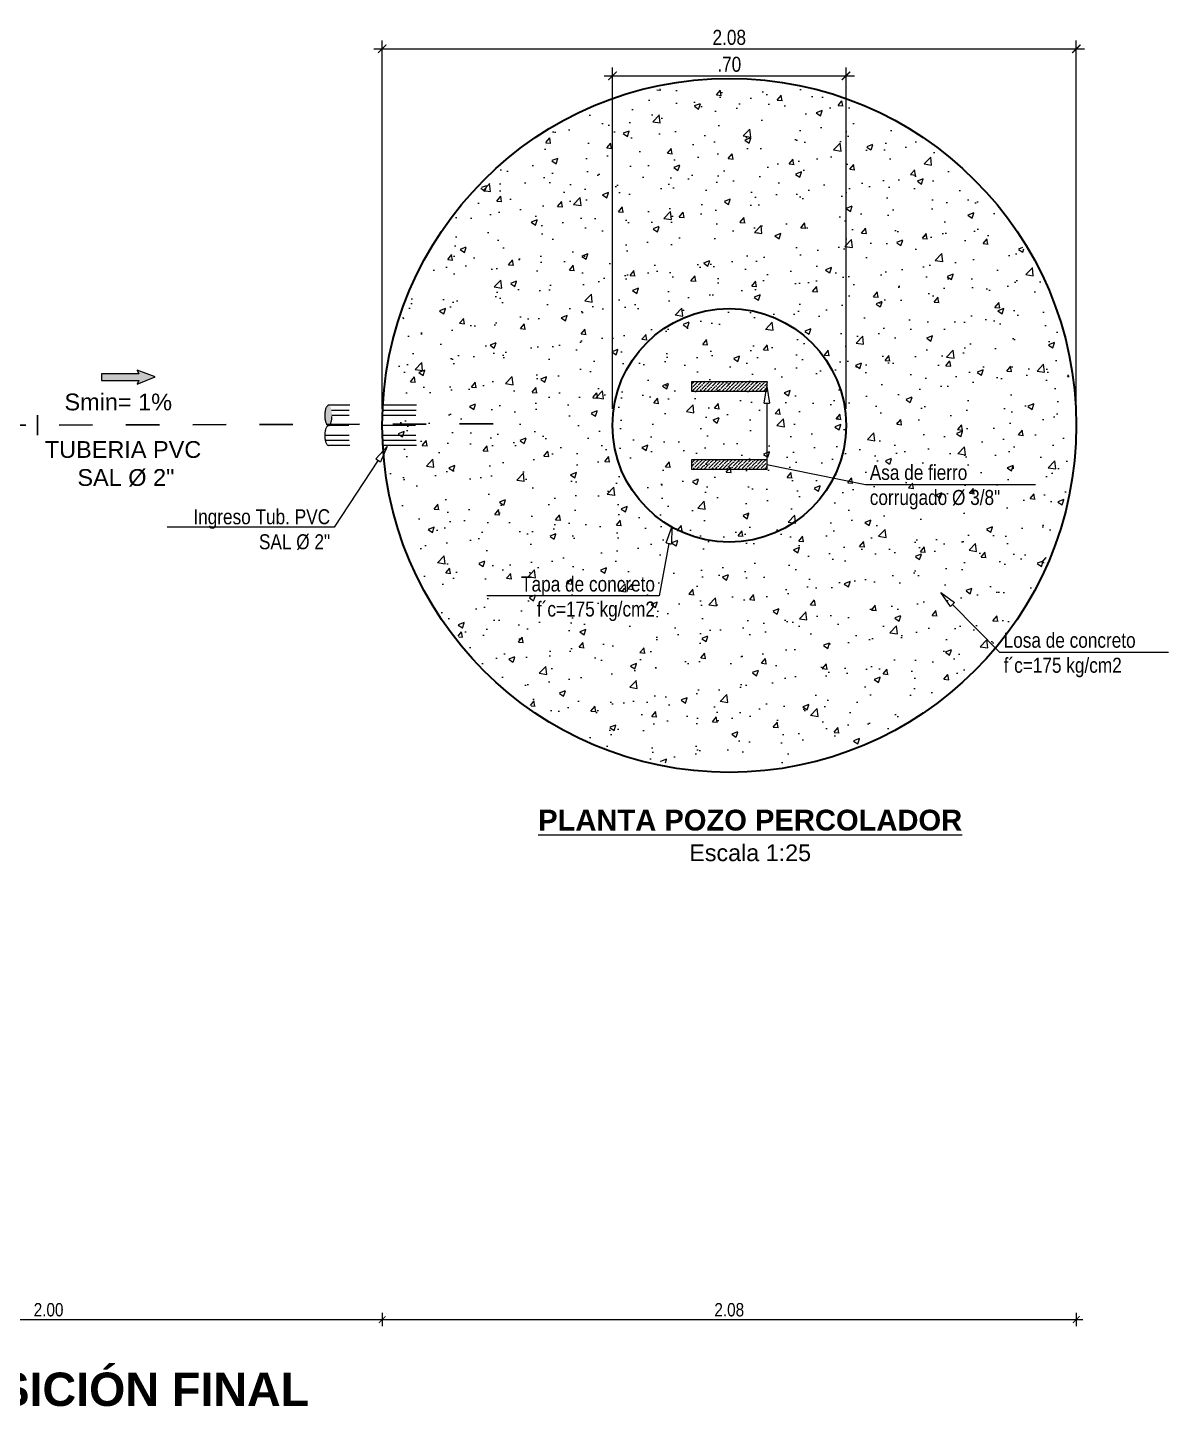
# Model space of a CAD drawing. Header units: metres. Extents: x 0 to 1843, y 1434 to 1492.
# Drawn here: x 1801.872 to 1805.291, y 1485.141 to 1489.273 of the extents above; entities that cross this region are included whole.
import ezdxf
from ezdxf import colors
from ezdxf.entities.mleader import LeaderData, LeaderLine
from ezdxf.enums import TextEntityAlignment as Align
from ezdxf.math import Vec2, Vec3

# ---------------------------------------------------------------- set-up
doc = ezdxf.new("R2010")
doc.units = ezdxf.units.M
doc.header["$LTSCALE"] = 0.005
doc.linetypes.add('ACAD_ISO02W100', pattern=[15, 12, -3])
doc.linetypes.add('TRAZO_Y_PUNTOX2', pattern=[50.8, 25.4, -12.7, 0, -12.7])
for name, color, linetype, lineweight in [('-Acero techos', 252, 'Continuous', 13), ('-Achurado', 251, 'Continuous', 5), ('-Acotado', 251, 'Continuous', 5), ('-Corte', 7, 'Continuous', 35), ('-Proyeccion', 85, 'ACAD_ISO02W100', 9), ('-Textos', 7, 'Continuous', 20), ('-Vista', 148, 'Continuous', 9), ('Desagüe', 155, 'Continuous', 40), ('FIC-2ES_LINEA DESAGUE', 6, 'TRAZO_Y_PUNTOX2', 30)]:
    doc.layers.add(name, color=color, linetype=linetype, lineweight=lineweight)
for name, color, linetype in [('A_50_CotasExter', 7, 'Continuous'), ('G-TEXTOS-TITULOS', 4, 'Continuous'), ('PDF_Text', 7, 'Continuous')]:
    doc.layers.add(name, color=color, linetype=linetype)
doc.styles.add('-Arial Narrow', font='ARIALN.TTF')
doc.styles.add('25-TITULO', font='arialbd.ttf', dxfattribs={"height": 0.1})
doc.styles.add('PDF Arial-BoldMT', font='arial.ttf')
doc.dimstyles.new('Esc 1_20n', dxfattribs={"dimscale": 0.02, "dimtxt": 2, "dimasz": 1, "dimexe": 1, "dimexo": 1, "dimgap": 0.45, "dimtad": 1, "dimtoh": 1, "dimzin": 3, "dimdsep": 46, "dimtxsty": '-Arial Narrow', "dimblk": 'ARCHTICK', "dimcen": 1, "dimdle": 1, "dimclrd": 7, "dimclre": 7, "dimclrt": 7, "dimadec": 0, "dimazin": 0, "dimtfac": 1, "dimtix": 1, "dimtmove": 1, "dimatfit": 2, "dimldrblk": 'ARCHTICK', "dimfxl": 1, "dimfxlon": 1, "dimtolj": 2, "dimlwd": 5, "dimlwe": 5, "dimarcsym": 0})
doc.dimstyles.new('Esc 1_25', dxfattribs={"dimscale": 0.025, "dimtxt": 1.8, "dimasz": 1, "dimexe": 1, "dimexo": 2, "dimgap": 0.45, "dimtad": 2, "dimtih": 1, "dimtoh": 1, "dimzin": 4, "dimdsep": 46, "dimtxsty": '-Arial Narrow', "dimblk": 'ARCHTICK', "dimcen": 1, "dimdle": 1, "dimclrd": 256, "dimclre": 256, "dimclrt": 7, "dimadec": 0, "dimazin": 0, "dimtfac": 1, "dimtix": 1, "dimtmove": 1, "dimatfit": 2, "dimldrblk": 'ARCHTICK', "dimfxl": 1, "dimtolj": 2, "dimlwd": 5, "dimlwe": 0, "dimarcsym": 0})
pattern_1 = [(45, (238.027521, -4.014146), (0.004209495057, 0.015434815208), [0.01984375, -0.00396875, 0, -0.00396875])]

# ---------------------------------------------------------------- blocks, each defined once
blk = doc.blocks.new('_ArchTick')
at = {"color": 0, "linetype": 'ByBlock', "const_width": 0.15}
blk.add_lwpolyline([(-0.5, -0.5), (0.5, 0.5)], dxfattribs=at)
blk = doc.blocks.new('*D311')
at = {"layer": 'A_50_CotasExter', "color": 7, "lineweight": 5, "ltscale": 0.005, "transparency": 16777216}
for p, q in [((1800.9148, 1485.401), (1802.9548, 1485.401)), ((1800.9348, 1485.421), (1800.9348, 1485.381)), ((1802.9348, 1485.421), (1802.9348, 1485.381))]:
    blk.add_line(p, q, dxfattribs=at)
at = {"layer": 'Defpoints', "color": 0, "ltscale": 0.005, "transparency": 16777216}
for p in [(1800.9348, 1488.0816), (1802.9348, 1488.0847), (1802.9348, 1485.401)]:
    blk.add_point(p, dxfattribs=at)
at = {"layer": 'A_50_CotasExter', "color": 7, "lineweight": 5, "ltscale": 0.005, "transparency": 16777216, "xscale": 0.02, "yscale": 0.02, "zscale": 0.02}
for p, rotation in [((1800.9348, 1485.401), 180.0000000000651), ((1802.9348, 1485.401), 6.513775987637282e-11)]:
    blk.add_blockref('_ArchTick', p, dxfattribs=dict(at, rotation=rotation))
at = {"layer": 'A_50_CotasExter', "color": 7, "ltscale": 0.005, "transparency": 16777216, "insert": (1801.9348, 1485.4304), "char_height": 0.04, "attachment_point": 5, "style": '-Arial Narrow'}
blk.add_mtext('\\A2;2.00', dxfattribs=at)
blk = doc.blocks.new('*D312')
at = {"layer": 'A_50_CotasExter', "color": 7, "lineweight": 5, "ltscale": 0.005, "transparency": 16777216}
for p, q in [((1802.9148, 1485.401), (1805.0348, 1485.401)), ((1802.9348, 1485.421), (1802.9348, 1485.381)), ((1805.0148, 1485.421), (1805.0148, 1485.381))]:
    blk.add_line(p, q, dxfattribs=at)
at = {"layer": 'Defpoints', "color": 0, "ltscale": 0.005, "transparency": 16777216}
for p in [(1802.9348, 1488.0843), (1805.0148, 1488.0848), (1805.0148, 1485.401)]:
    blk.add_point(p, dxfattribs=at)
at = {"layer": 'A_50_CotasExter', "color": 7, "lineweight": 5, "ltscale": 0.005, "transparency": 16777216, "xscale": 0.02, "yscale": 0.02, "zscale": 0.02}
for p, rotation in [((1802.9348, 1485.401), 180.0000000000651), ((1805.0148, 1485.401), 6.513775987637282e-11)]:
    blk.add_blockref('_ArchTick', p, dxfattribs=dict(at, rotation=rotation))
at = {"layer": 'A_50_CotasExter', "color": 7, "ltscale": 0.005, "transparency": 16777216, "insert": (1803.9748, 1485.4304), "char_height": 0.04, "attachment_point": 5, "style": '-Arial Narrow'}
blk.add_mtext('\\A2;2.08', dxfattribs=at)
blk = doc.blocks.new('_ClosedBlank')
at = {"color": 0, "linetype": 'ByBlock', "lineweight": -2}
for p, q in [((-1, 0.167), (0, 0)), ((-1, 0.167), (-1, -0.167)), ((0, 0), (-1, -0.167))]:
    blk.add_line(p, q, dxfattribs=at)
blk = doc.blocks.new('*D397')
at = {"layer": '-Acotado', "lineweight": 5, "transparency": 16777216}
blk.add_line((1803.5998, 1489.1289), (1804.3498, 1489.1289), dxfattribs=at)
at = {"layer": '-Acotado', "lineweight": 0, "transparency": 16777216}
for p, q in [((1803.6248, 1488.1312), (1803.6248, 1489.1539)), ((1804.3248, 1488.1312), (1804.3248, 1489.1539))]:
    blk.add_line(p, q, dxfattribs=at)
at = {"layer": 'Defpoints', "color": 0, "transparency": 16777216}
for p in [(1804.3248, 1489.1289), (1803.6248, 1488.0812), (1804.3248, 1488.0812)]:
    blk.add_point(p, dxfattribs=at)
at = {"layer": '-Acotado', "lineweight": 5, "transparency": 16777216, "xscale": 0.025, "yscale": 0.025, "zscale": 0.025, "rotation": 180}
blk.add_blockref('_ArchTick', (1803.6248, 1489.1289), dxfattribs=at)
at = {"layer": '-Acotado', "lineweight": 5, "transparency": 16777216, "xscale": 0.025, "yscale": 0.025, "zscale": 0.025}
blk.add_blockref('_ArchTick', (1804.3248, 1489.1289), dxfattribs=at)
at = {"layer": '-Acotado', "color": 7, "transparency": 16777216, "insert": (1803.9748, 1489.1631), "char_height": 0.045, "attachment_point": 5, "style": '-Arial Narrow'}
blk.add_mtext('\\A2;.70', dxfattribs=at)
blk = doc.blocks.new('*D396')
at = {"layer": '-Acotado', "lineweight": 5, "transparency": 16777216}
blk.add_line((1802.9098, 1489.2097), (1805.0398, 1489.2097), dxfattribs=at)
at = {"layer": '-Acotado', "lineweight": 0, "transparency": 16777216}
for p, q in [((1802.9348, 1488.1312), (1802.9348, 1489.2347)), ((1805.0148, 1488.1312), (1805.0148, 1489.2347))]:
    blk.add_line(p, q, dxfattribs=at)
at = {"layer": 'Defpoints', "color": 0, "transparency": 16777216}
for p in [(1805.0148, 1489.2097), (1802.9348, 1488.0812), (1805.0148, 1488.0812)]:
    blk.add_point(p, dxfattribs=at)
at = {"layer": '-Acotado', "lineweight": 5, "transparency": 16777216, "xscale": 0.025, "yscale": 0.025, "zscale": 0.025, "rotation": 180}
blk.add_blockref('_ArchTick', (1802.9348, 1489.2097), dxfattribs=at)
at = {"layer": '-Acotado', "lineweight": 5, "transparency": 16777216, "xscale": 0.025, "yscale": 0.025, "zscale": 0.025}
blk.add_blockref('_ArchTick', (1805.0148, 1489.2097), dxfattribs=at)
at = {"layer": '-Acotado', "color": 7, "transparency": 16777216, "insert": (1803.9748, 1489.2439), "char_height": 0.045, "attachment_point": 5, "style": '-Arial Narrow'}
blk.add_mtext('\\A2;2.08', dxfattribs=at)

msp = doc.modelspace()

# ---------------------------------------------------------------- hatches: boundary and pattern name
at = {"layer": '-Acero techos', "ltscale": 0.005, "true_color": 0x105689}
h = msp.add_hatch(color=146, dxfattribs=at)
h.dxf.hatch_style = 1
h.paths.add_polyline_path([(1802.20575, 1488.21564), (1802.09348, 1488.21564), (1802.09348, 1488.23576), (1802.20575, 1488.23576), (1802.20045, 1488.24635), (1802.25446, 1488.22623), (1802.20045, 1488.20505)])
at = {"layer": '-Achurado'}
h = msp.add_hatch(dxfattribs=at)
h.set_pattern_fill('AR-CONC', color=256, scale=0.001)
h.set_pattern_definition([(50, (241.892, -8.69639), (0.182184669, -0.015939086), [0.01905, -0.20955]), (355, (241.892, -8.69639), (-0.035243421, 0.191056845), [0.01524, -0.167640584]), (100.451445, (241.90718, -8.69772), (0.146941247, 0.175117752), [0.016190009, -0.178090245]), (46.1842, (241.892, -8.6456), (0.27107904, -0.042042328), [0.028575, -0.314325]), (96.635558, (241.91459, -8.6491), (0.237404134, 0.247426125), [0.024285023, -0.267135608]), (351.184151, (241.892, -8.6456), (0.237404134, 0.247426125), [0.022859967, -0.251459732]), (21, (241.9174, -8.65829), (0.151614391, -0.102265198), [0.01905, -0.20955]), (326, (241.9174, -8.65829), (0.061802028, 0.184187966), [0.01524, -0.16764]), (71.451445, (241.93003, -8.66681), (0.213416419, 0.081922769), [0.016190009, -0.178089938]), (37.5, (241.891996, -8.69639), (0.0030886033, 0.0845550389), [0, -0.165608, 0, -0.17018, 0, -0.168275]), (7.5, (241.892, -8.69639), (0.0668196625, 0.100180575), [0, -0.097028, 0, -0.161798, 0, -0.064135]), (327.5, (241.835354, -8.69639), (0.1355905952, -0.005728744), [0, -0.0635, 0, -0.19812, 0, -0.26289]), (317.5, (241.80995, -8.69639), (0.1481291814, 0.025426491), [0, -0.08255, 0, -0.131572, 0, -0.18669])])
edge = h.paths.add_edge_path()
edge.add_arc((1803.9748, 1488.08118), 1.029, 0, 360)
at = {"layer": '-Acotado'}
h = msp.add_hatch(dxfattribs=at)
h.set_pattern_fill('ANSI36', color=256, scale=0.0025)
h.set_pattern_definition(pattern_1)
h.paths.add_polyline_path([(1803.8623, 1488.21285), (1804.0873, 1488.21285), (1804.0873, 1488.18285), (1803.8623, 1488.18285)])
h = msp.add_hatch(dxfattribs=at)
h.set_pattern_fill('ANSI36', color=256, scale=0.0025)
h.set_pattern_definition(pattern_1)
h.paths.add_polyline_path([(1803.8623, 1487.97932), (1804.0873, 1487.97932), (1804.0873, 1487.94932), (1803.8623, 1487.94932)])
at = {"layer": '-Proyeccion', "ltscale": 0.005}
h = msp.add_hatch(color=256, dxfattribs=at)
h.dxf.hatch_style = 1
edge = h.paths.add_edge_path()
edge.add_ellipse((1802.77344, 1488.11096), major_axis=(0, 0.03048), ratio=0.3520651, start_angle=180, end_angle=360)
edge.add_ellipse((1802.77344, 1488.11096), major_axis=(0, 0.03048), ratio=0.3520651, start_angle=0, end_angle=180)

# ---------------------------------------------------------------- linework, layer by layer
at = {"layer": '-Acero techos', "color": 148, "ltscale": 0.005, "true_color": 0x09314e}
msp.add_lwpolyline([(1802.20575, 1488.21564), (1802.20045, 1488.20505), (1802.25446, 1488.22623), (1802.20045, 1488.24635), (1802.20575, 1488.23576), (1802.09348, 1488.23576), (1802.09348, 1488.21564)], close=True, dxfattribs=at)
at = {"layer": '-Corte'}
for radius in [1.04, 0.35]:
    msp.add_circle((1803.9748, 1488.08118), radius, dxfattribs=at)
at = {"layer": '-Proyeccion', "ltscale": 0.005}
for p, q in [((1803.0372, 1488.14144), (1802.77344, 1488.14144)), ((1803.03614, 1488.12618), (1802.78274, 1488.12618)), ((1803.03539, 1488.11118), (1802.78417, 1488.11118)), ((1803.03539, 1488.05118), (1802.76271, 1488.05118)), ((1803.0348, 1488.08118), (1802.77572, 1488.08118)), ((1803.03614, 1488.03618), (1802.76407, 1488.03618)), ((1803.0372, 1488.02092), (1802.77344, 1488.02092))]:
    msp.add_line(p, q, dxfattribs=at)
at = {"layer": '-Proyeccion', "ltscale": 0.005, "extrusion": (0, 0, -1)}
msp.add_ellipse((1802.77344, 1488.11096), major_axis=(0, 0.03048), ratio=0.3520651, dxfattribs=at)
at = {"layer": '-Proyeccion', "ltscale": 0.005}
msp.add_ellipse((1802.77344, 1488.0507), major_axis=(0, -0.02978), ratio=0.3602945, start_param=3.1415927, end_param=6.2831853, dxfattribs=at)
at = {"layer": '-Vista'}
for points in [[(1803.8623, 1488.21285), (1804.0873, 1488.21285), (1804.0873, 1488.18285), (1803.8623, 1488.18285)], [(1803.8623, 1487.97932), (1804.0873, 1487.97932), (1804.0873, 1487.94932), (1803.8623, 1487.94932)]]:
    msp.add_lwpolyline(points, close=True, dxfattribs=at)
msp.add_circle((1803.9748, 1488.08118), 1.04, dxfattribs=at)
at = {"layer": 'Desagüe', "lineweight": 25, "ltscale": 0.1}
msp.add_line((1801.90152, 1488.11177), (1801.90153, 1488.05177), dxfattribs=at)
at = {"layer": 'FIC-2ES_LINEA DESAGUE', "color": 175, "lineweight": 30, "ltscale": 0.5, "true_color": 0x4554a5}
msp.add_lwpolyline([(1801.81236, 1488.08176), (1801.76681, 1488.08164), (1803.30912, 1488.08567)], dxfattribs=at)

# ---------------------------------------------------------------- texts
at = {"layer": '-Textos', "insert": (1804.03744, 1486.85187), "char_height": 0.09375, "attachment_point": 5, "style": '-Arial Narrow'}
msp.add_mtext('{\\fArial|b1|i0|c0|p34;\\H0.66667x;\\LPLANTA POZO PERCOLADOR\\P\\fArial|b0|i0|c0|p34;\\H0.8x;\\lEscala 1:25}', dxfattribs=at)
at = {"layer": 'G-TEXTOS-TITULOS', "color": 219, "lineweight": 5, "true_color": 0x642165, "style": '25-TITULO'}
msp.add_text('PLANO DE DISPOSICIÓN FINAL', height=0.1, dxfattribs=at).set_placement((1801.65249, 1485.19221), align=Align.MIDDLE_CENTER)
at = {"layer": 'PDF_Text', "attachment_point": 4, "style": 'PDF Arial-BoldMT'}
for s, insert, char_height in [('Smin= 1%', (1801.98242, 1488.15096), 0.050341), ('TUBERIA PVC \\P     SAL Ø 2"', (1801.92351, 1487.96602), 0.0503406)]:
    msp.add_mtext(s, dxfattribs=dict(at, insert=insert, char_height=char_height))

# ---------------------------------------------------------------- dimensions: what is measured, and where the dimension line sits
at = {"layer": '-Acotado'}
for base, p1, p2, picture, middle in [((1805.0148, 1489.20969), (1802.9348, 1488.08118), (1805.0148, 1488.08118), '*D396', (1803.9748, 1489.24392)), ((1804.3248, 1489.12886), (1803.6248, 1488.08118), (1804.3248, 1488.08118), '*D397', (1803.9748, 1489.16308))]:
    dim = msp.add_linear_dim(base=base, p1=p1, p2=p2, dimstyle='Esc 1_25', override={"dimtmove": 0}, dxfattribs=at)
    dim.commit()
    dim.dimension.update_dxf_attribs({"geometry": picture, "text_midpoint": middle})
at = {"layer": 'A_50_CotasExter', "color": 18, "ltscale": 0.005, "true_color": 0x000000}
for base, p1, p2, picture, middle in [((1802.93481, 1485.40099), (1800.9348, 1488.08159), (1802.93481, 1488.08469), '*D311', (1801.93481, 1485.43042)), ((1805.0148, 1485.40099), (1802.93481, 1488.08432), (1805.0148, 1488.08477), '*D312', (1803.9748, 1485.43042))]:
    dim = msp.add_linear_dim(base=base, p1=p1, p2=p2, angle=180, dimstyle='Esc 1_20n', dxfattribs=at)
    dim.commit()
    dim.dimension.update_dxf_attribs({"geometry": picture, "text_midpoint": middle})

# ---------------------------------------------------------------- leaders
at = {"layer": '-Acotado'}
ml = msp.add_multileader_mtext('Standard', dxfattribs=at)
ml.set_content('Asa de fierro \\Pcorrugado %%C 3/8"', color=7, style='-Arial Narrow')
ml.set_leader_properties(color=7, linetype='ByLayer', lineweight=0)
ml.set_arrow_properties(name='CLOSEDBLANK')
ml.build(insert=Vec2(0, 0))
ml.multileader.update_dxf_attribs({"has_dogleg": 0, "text_left_attachment_type": 6, "text_right_attachment_type": 6, "dogleg_length": 0, "arrow_head_size": 0.05, "scale": 0.025})
ctx = ml.context
ctx.base_point, ctx.scale, ctx.char_height, ctx.arrow_head_size, ctx.landing_gap_size, ctx.plane_origin = Vec3(1804.38344, 1487.90437), 0.025, 0.045, 0.05, 0.0125, Vec3(1804.44382, 1488.55074)
ctx.left_attachment, ctx.right_attachment = 6, 6
notes = []
notes.append((ctx, [(0, (1, 1, 0), (1804.38344, 1487.90437), (1, 0), 0, [(1, [(1804.0873, 1488.19785), (1804.0873, 1487.96432)], 0, [])])]))
ctx.mtext.insert, ctx.mtext.flow_direction = Vec3(1804.39594, 1487.9626), 5
ml = msp.add_multileader_mtext('Standard', dxfattribs=at)
ml.set_content('Ingreso Tub. PVC\\PSAL %%C 2"', color=7, style='-Arial Narrow')
ml.set_leader_properties(color=7, linetype='ByLayer', lineweight=0)
ml.set_arrow_properties(name='CLOSEDBLANK')
ml.build(insert=Vec2(0, 0))
ml.multileader.update_dxf_attribs({"has_dogleg": 0, "text_left_attachment_type": 6, "text_right_attachment_type": 6, "dogleg_length": 0, "arrow_head_size": 0.05, "scale": 0.025})
ctx = ml.context
ctx.base_point, ctx.scale, ctx.char_height, ctx.arrow_head_size, ctx.landing_gap_size, ctx.plane_origin = Vec3(1802.36324, 1487.7758), 0.025, 0.045, 0.05, 0.0125, Vec3(1802.99735, 1488.01827)
ctx.left_attachment, ctx.right_attachment, ctx.text_align_type = 6, 6, 2
notes.append((ctx, [(0, (1, 1, 0), (1802.79097, 1487.7758), (-1, 0), 0, [(0, [(1802.94974, 1488.01827)], 0, [])])]))
ctx.mtext.insert, ctx.mtext.alignment, ctx.mtext.flow_direction = Vec3(1802.77847, 1487.8298), 3, 5
ml = msp.add_multileader_mtext('Standard', dxfattribs=at)
ml.set_content('Tapa de concreto\\Pf´c=175 kg/cm2', color=7, style='-Arial Narrow')
ml.set_leader_properties(color=7, linetype='ByLayer', lineweight=0)
ml.set_arrow_properties(name='CLOSEDBLANK')
ml.build(insert=Vec2(0, 0))
ml.multileader.update_dxf_attribs({"has_dogleg": 0, "text_left_attachment_type": 6, "text_right_attachment_type": 6, "dogleg_length": 0, "arrow_head_size": 0.05, "scale": 0.025})
ctx = ml.context
ctx.base_point, ctx.scale, ctx.char_height, ctx.arrow_head_size, ctx.landing_gap_size, ctx.plane_origin = Vec3(1803.34163, 1487.57), 0.025, 0.045, 0.05, 0.0125, Vec3(1803.80278, 1487.77637)
ctx.left_attachment, ctx.right_attachment, ctx.text_align_type = 6, 6, 2
notes.append((ctx, [(0, (1, 1, 0), (1803.7646, 1487.57), (-1, 0), 0, [(0, [(1803.80278, 1487.77637)], 0, [])])]))
ctx.mtext.insert, ctx.mtext.alignment, ctx.mtext.flow_direction = Vec3(1803.7521, 1487.62823), 3, 5
ml = msp.add_multileader_mtext('Standard', dxfattribs=at)
ml.set_content('Losa de concreto\\Pf´c=175 kg/cm2', color=7, style='-Arial Narrow')
ml.set_leader_properties(color=7, linetype='ByLayer', lineweight=0)
ml.set_arrow_properties(name='CLOSEDBLANK')
ml.build(insert=Vec2(0, 0))
ml.multileader.update_dxf_attribs({"has_dogleg": 0, "text_left_attachment_type": 6, "text_right_attachment_type": 6, "dogleg_length": 0, "arrow_head_size": 0.05, "scale": 0.025})
ctx = ml.context
ctx.base_point, ctx.scale, ctx.char_height, ctx.arrow_head_size, ctx.landing_gap_size, ctx.plane_origin = Vec3(1804.78472, 1487.40148), 0.025, 0.045, 0.05, 0.0125, Vec3(1805.33491, 1487.57992)
ctx.left_attachment, ctx.right_attachment = 6, 6
notes.append((ctx, [(1, (1, 1, 0), (1804.78472, 1487.40148), (1, 0), 0, [(0, [(1804.60893, 1487.57992)], 0, [])])]))
ctx.mtext.insert, ctx.mtext.flow_direction = Vec3(1804.79722, 1487.45971), 5
for ctx, leaders in notes:
    for number, flags, end, landing, length, lines in leaders:
        leader = LeaderData()
        leader.index, (leader.has_last_leader_line, leader.has_dogleg_vector, leader.attachment_direction) = number, flags
        leader.last_leader_point, leader.dogleg_vector, leader.dogleg_length = Vec3(end), Vec3(landing), length
        for number, points, colour, breaks in lines:
            line = LeaderLine()
            line.index, line.vertices, line.color, line.breaks = number, Vec3.list(points), colors.encode_raw_color(colour), breaks
            leader.lines.append(line)
        ctx.leaders.append(leader)

doc.saveas('drawing.dxf')
